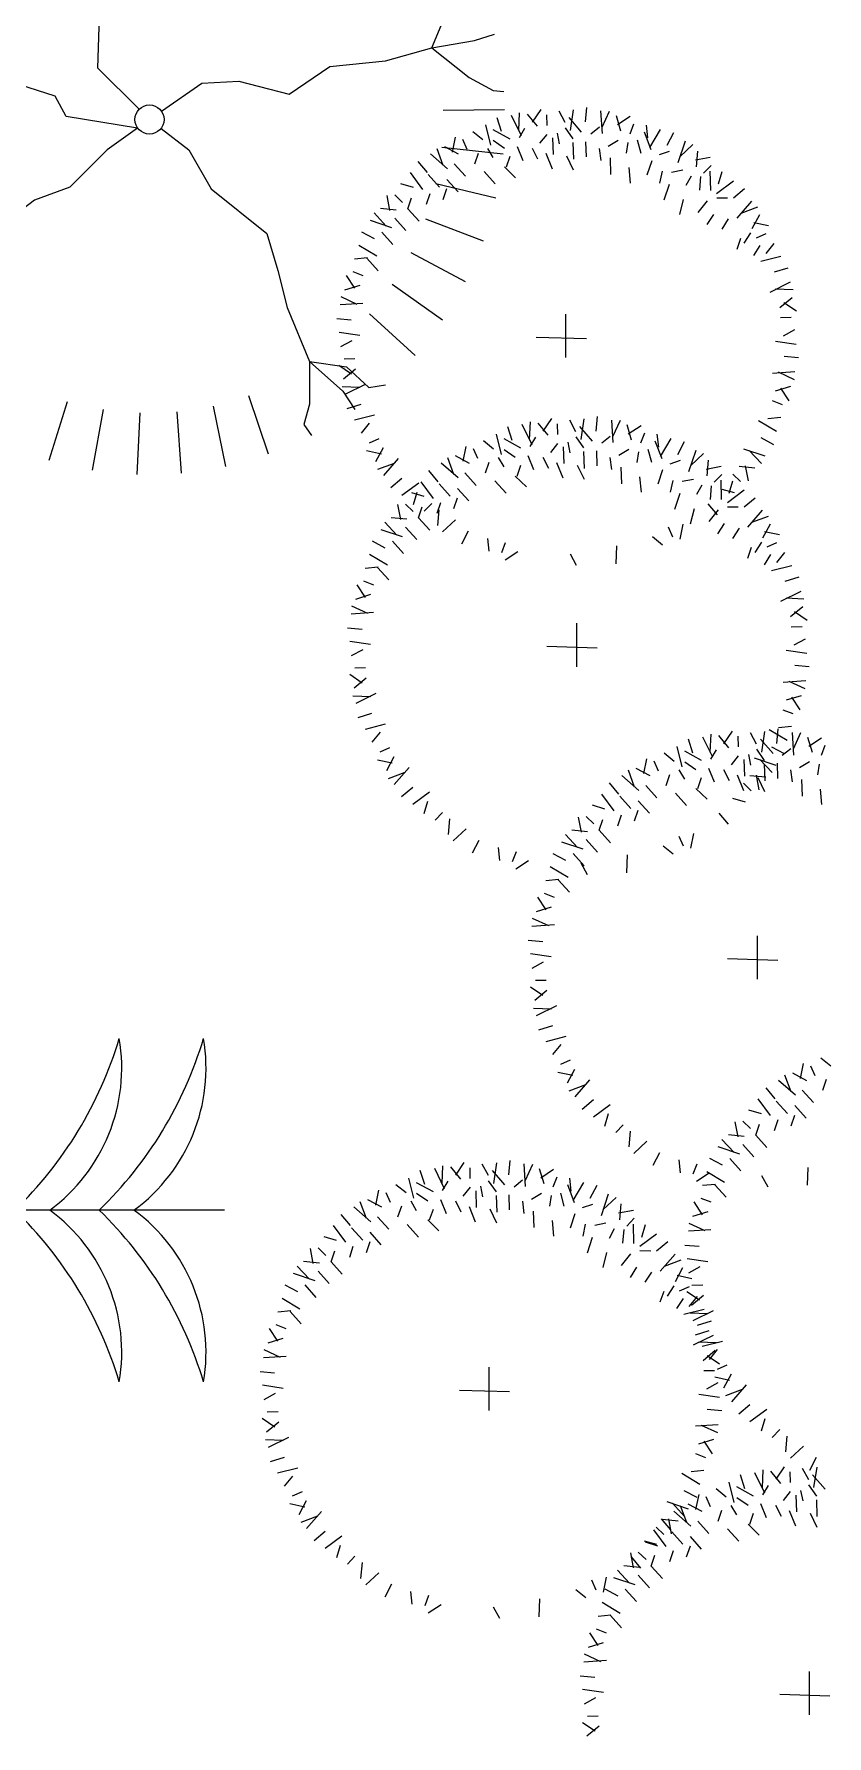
# Model space of a CAD drawing. Header units: millimetres. Extents: x 216896 to 446004, y 63591 to 243769.
# Drawn here: x 396462 to 397136, y 88051 to 89499 of the extents above; entities that cross this region are included whole.
import ezdxf

# ---------------------------------------------------------------- set-up
doc = ezdxf.new("R2010")
doc.units = ezdxf.units.MM
doc.layers.add('green', color=7, linetype='Continuous', true_color=0x45e718)
doc.layers.add('trees', color=7, linetype='Continuous', true_color=0x547000)

msp = doc.modelspace()

# ---------------------------------------------------------------- linework, layer by layer
at = {"layer": 'green'}
for p, q in [((396876.2, 89412.7), (396867.7, 89429.9)), ((396874.4, 89432.3), (396873.8, 89417.1)), ((396881.1, 89431.2), (396889.6, 89420.8)), ((396892.6, 89435), (396885.3, 89424.3)), ((396898, 89421.5), (396897.8, 89430.6)), ((396913.4, 89423.9), (396908.2, 89433.6)), ((396917.9, 89417.2), (396920.5, 89434.7)), ((396930.8, 89424.5), (396931.9, 89436.8)), ((396945.1, 89414.6), (396943.8, 89433.8)), ((396950.9, 89433.4), (396944.6, 89419.6)), ((396956.7, 89429.9), (396960.6, 89417)), ((396843.4, 89409.1), (396834.8, 89416.1)), ((396850.1, 89404.7), (396845.8, 89421.9)), ((396866.6, 89409.9), (396852.3, 89417.8)), ((396859.2, 89416.3), (396855.5, 89428.1)), ((396874.5, 89411.2), (396879.2, 89419.1)), ((396920.3, 89410.1), (396913.6, 89419.5)), ((396927.4, 89415.9), (396916.8, 89428.2)), ((396935.3, 89414.4), (396942.5, 89420.2)), ((396968.8, 89429), (396958, 89421.9)), ((396968.6, 89414.4), (396971.9, 89422.9)), ((396986.7, 89400.7), (396980.9, 89415.9)), ((396983.8, 89410.8), (396982.7, 89421.7)), ((396985.4, 89402.8), (396994.5, 89418)), ((397000.1, 89404.6), (397005.8, 89415.6)), ((396804.1, 89401.9), (396809.3, 89387.7)), ((396810.7, 89403.5), (396822.5, 89397.2)), ((396819.9, 89411.4), (396817.3, 89398.8)), ((396830, 89401), (396826.3, 89409.4)), ((396852.3, 89394.1), (396847.6, 89402)), ((396861.8, 89402), (396852.3, 89408.6)), ((396877.7, 89391.4), (396872.9, 89403.3)), ((396890.3, 89392.7), (396885.6, 89402)), ((396892, 89406.4), (396898.1, 89413.9)), ((396903.4, 89396.7), (396902.9, 89410.9)), ((396908.7, 89405.9), (396906.9, 89415)), ((396920.8, 89392.8), (396920.3, 89406.9)), ((396931.5, 89394.8), (396931.1, 89407.5)), ((396943.9, 89391.7), (396942.6, 89402)), ((396950.1, 89403.9), (396958.5, 89408.9)), ((396965.6, 89397.8), (396967.1, 89406.9)), ((396978, 89397.7), (396974.9, 89408.9)), ((397009.6, 89390), (397015.7, 89408.3)), ((397022.1, 89405.2), (397011, 89394.9)), ((396796.2, 89381.3), (396788.3, 89390.8)), ((396813.3, 89384.5), (396798.8, 89397.2)), ((396828.6, 89378.2), (396819.1, 89388.8)), ((396836.5, 89388.8), (396839.7, 89398)), ((396863.4, 89386.2), (396866.6, 89395.4)), ((396902.5, 89384.3), (396897.2, 89397.5)), ((396920.6, 89383.3), (396914.9, 89395.2)), ((396952.4, 89379.6), (396951.9, 89393.8)), ((396983.3, 89379.5), (396987.3, 89391.6)), ((396993.6, 89396.7), (397002.3, 89399.7)), ((397036.9, 89394.2), (397024.2, 89391.8)), ((397026.1, 89399.7), (397024.8, 89386.3)), ((397031.2, 89380.9), (397037.5, 89387.5)), ((396784.3, 89368.7), (396773.7, 89371.9)), ((396792.2, 89367.1), (396781.7, 89381.3)), ((396806.5, 89369), (396797, 89379.6)), ((396822.3, 89365.1), (396812.8, 89375.6)), ((396853.9, 89371.7), (396844.4, 89382.2)), ((396871.3, 89376.9), (396861.8, 89386.2)), ((396969.1, 89372.4), (396967.8, 89385.6)), ((396993.9, 89372.3), (396996.1, 89382.5)), ((397003.9, 89381.7), (397013.4, 89383.6)), ((397016.3, 89370.6), (397020.8, 89378.7)), ((397027.9, 89366.4), (397028.9, 89377.9)), ((397037.2, 89366.2), (397036.9, 89382.5)), ((397042.2, 89363.7), (397056.5, 89374.3)), ((397043.8, 89371.7), (397047, 89382.2)), ((396761.7, 89361.8), (396764.1, 89349.1)), ((396775.1, 89356), (396768.5, 89362.4)), ((396779.6, 89350.6), (396782.7, 89359.8)), ((396795.4, 89354.5), (396798.5, 89363.7)), ((396809.6, 89358.5), (396812.8, 89367.7)), ((396997.7, 89358.1), (397002.1, 89371.6)), ((397011, 89345.6), (397014.2, 89358.5)), ((397026.7, 89347.4), (397034.6, 89357.4)), ((397042.3, 89360), (397051.5, 89359.9)), ((397056.5, 89359.8), (397066, 89367.7)), ((396750.8, 89347), (396761.1, 89335.8)), ((396756.2, 89351), (396769.6, 89349.6)), ((396789.1, 89340), (396779.6, 89350.6)), ((397034.2, 89337.1), (397039.8, 89345.8)), ((397059.6, 89342.6), (397072.3, 89357.1)), ((397077.1, 89351.9), (397062.8, 89346.6)), ((397078.6, 89345.3), (397072.3, 89333.4)), ((396751.3, 89324.9), (396740.4, 89330.7)), ((396765.9, 89334.4), (396747.7, 89340.6)), ((396766.9, 89320.2), (396757.4, 89330.8)), ((396778, 89332.1), (396768.5, 89342.6)), ((397046.9, 89333.1), (397052.5, 89341.9)), ((397065.8, 89321.3), (397071.5, 89330)), ((397086.5, 89336), (397073.9, 89338.7)), ((397076.1, 89325.9), (397084.5, 89329.6)), ((396753.1, 89310.3), (396737.9, 89319.4)), ((397059.6, 89316.3), (397062.8, 89325.5)), ((397073.8, 89310.7), (397079.4, 89319.4)), ((397084.3, 89312.6), (397091.2, 89321.1)), ((396745.2, 89308.7), (396734.2, 89307.6)), ((396754.2, 89297.8), (396744.7, 89308.4)), ((397079.8, 89305.9), (397097, 89310.2)), ((397091.4, 89296.8), (397103.2, 89300.4)), ((396726.1, 89281.6), (396738.9, 89285.5)), ((396727, 89293.7), (396734.1, 89282.9)), ((396741.5, 89293.5), (396733, 89296.8)), ((397087.8, 89279.7), (397105, 89288.3)), ((396722.5, 89275.8), (396736.3, 89269.5)), ((397107.4, 89281.6), (397092.2, 89282.2)), ((397106.4, 89274.9), (397096, 89266.3)), ((397110.1, 89263.3), (397099.4, 89270.6)), ((396731.5, 89255.7), (396719.2, 89256.8)), ((396741.4, 89270), (396722.1, 89268.7)), ((396914.1, 89224), (396914.1, 89260.9)), ((397096.6, 89258), (397105.8, 89258.2)), ((396738.7, 89242.8), (396721.2, 89245.4)), ((397099.1, 89242.5), (397108.8, 89247.7)), ((396732, 89238.3), (396722.3, 89233.1)), ((396931.5, 89239.8), (396888.7, 89241.1)), ((397092.3, 89238), (397109.9, 89235.4)), ((396720.9, 89217.5), (396731.6, 89210.2)), ((396724.7, 89205.9), (396735.1, 89214.5)), ((396734.5, 89222.8), (396725.3, 89222.6)), ((397099.6, 89225.2), (397111.9, 89224)), ((396723.7, 89199.2), (396738.8, 89198.7)), ((396743.3, 89201.1), (396726, 89192.5)), ((397089.7, 89210.8), (397108.9, 89212.1)), ((397105, 89199.2), (397092.2, 89195.3)), ((397108.6, 89205), (397094.8, 89211.4)), ((397104.1, 89187.1), (397097, 89197.9)), ((396739.6, 89184), (396727.8, 89180.4)), ((397089.6, 89187.3), (397098.1, 89184)), ((396751.3, 89174.9), (396734.1, 89170.6)), ((396883.5, 89169.2), (396882.9, 89154.1)), ((396901.7, 89172), (396894.5, 89161.3)), ((396922.6, 89160.9), (396917.3, 89170.6)), ((396927, 89154.2), (396929.7, 89171.7)), ((396939.9, 89161.4), (396941, 89173.8)), ((396954.3, 89151.6), (396953, 89170.8)), ((396960.1, 89170.4), (396953.7, 89156.6)), ((397078, 89170.5), (397093.2, 89161.4)), ((397085.9, 89172.1), (397096.8, 89173.2)), ((396746.8, 89168.2), (396739.8, 89159.7)), ((396755, 89154.9), (396746.6, 89151.2)), ((396859.2, 89141.6), (396854.9, 89158.8)), ((396875.7, 89146.9), (396861.5, 89154.8)), ((396868.3, 89153.3), (396864.6, 89165.1)), ((396885.4, 89149.6), (396876.8, 89166.9)), ((396883.6, 89148.2), (396888.4, 89156.1)), ((396890.2, 89168.2), (396898.7, 89157.8)), ((396907.1, 89158.5), (396906.9, 89167.6)), ((396929.4, 89147.1), (396922.7, 89156.5)), ((396936.6, 89152.9), (396925.9, 89165.2)), ((396944.5, 89151.4), (396951.6, 89157.2)), ((396965.8, 89166.9), (396969.7, 89154)), ((396978, 89165.9), (396967.1, 89158.8)), ((396977.7, 89151.4), (396981.1, 89159.9)), ((396993, 89147.7), (396991.8, 89158.7)), ((396994.5, 89139.8), (397003.6, 89155)), ((397079.8, 89155.9), (397090.7, 89150.1)), ((396744.5, 89144.8), (396757.2, 89142.1)), ((396752.4, 89135.5), (396758.8, 89147.4)), ((396819.8, 89140.5), (396831.7, 89134.1)), ((396829, 89148.4), (396826.4, 89135.7)), ((396839.1, 89138), (396835.5, 89146.3)), ((396852.5, 89146.1), (396844, 89153.1)), ((396871, 89138.9), (396861.5, 89145.5)), ((396886.8, 89128.4), (396882, 89140.3)), ((396901.1, 89143.3), (396907.2, 89150.9)), ((396912.5, 89133.7), (396912, 89147.9)), ((396917.8, 89142.9), (396916, 89151.9)), ((396929.9, 89129.7), (396929.4, 89143.9)), ((396940.7, 89131.7), (396940.3, 89144.5)), ((396959.2, 89140.9), (396967.6, 89145.9)), ((396974.7, 89134.7), (396976.2, 89143.8)), ((396987.1, 89134.7), (396984.1, 89145.8)), ((396995.8, 89137.7), (396990, 89152.9)), ((397009.2, 89141.6), (397014.9, 89152.5)), ((397018.7, 89127), (397024.8, 89145.2)), ((397031.2, 89142.2), (397020.1, 89131.8)), ((397065.1, 89146.4), (397083.4, 89140.2)), ((397080.3, 89133.8), (397070, 89145)), ((396754, 89128.9), (396768.3, 89134.2)), ((396771.4, 89138.2), (396758.8, 89123.7)), ((396805.3, 89118.3), (396797.4, 89127.8)), ((396822.4, 89121.5), (396807.9, 89134.1)), ((396813.2, 89138.9), (396818.5, 89124.6)), ((396837.7, 89115.2), (396828.2, 89125.8)), ((396845.6, 89125.8), (396848.8, 89135)), ((396861.5, 89131), (396856.7, 89138.9)), ((396872.5, 89123.1), (396875.7, 89132.4)), ((396899.5, 89129.7), (396894.7, 89138.9)), ((396911.6, 89121.3), (396906.3, 89134.4)), ((396929.8, 89120.3), (396924, 89132.2)), ((396953, 89128.6), (396951.7, 89138.9)), ((396961.5, 89116.5), (396961, 89130.7)), ((396992.4, 89116.4), (396996.4, 89128.6)), ((397002.7, 89133.6), (397011.4, 89136.6)), ((397046.1, 89131.2), (397033.3, 89128.8)), ((397035.2, 89136.7), (397033.9, 89123.3)), ((397074.8, 89129.9), (397061.5, 89131.2)), ((397069.3, 89119), (397066.9, 89131.7)), ((396774.6, 89121), (396765.1, 89113.1)), ((396788.8, 89117.1), (396774.6, 89106.5)), ((396801.3, 89104.1), (396790.8, 89118.3)), ((396815.6, 89106), (396806.1, 89116.5)), ((396831.4, 89102), (396821.9, 89112.6)), ((396863.1, 89108.6), (396853.6, 89119.2)), ((396880.5, 89113.9), (396871, 89123.1)), ((396978.3, 89109.4), (396976.9, 89122.6)), ((397003, 89109.3), (397005.3, 89119.4)), ((397013, 89118.7), (397022.6, 89120.6)), ((397025.5, 89107.6), (397029.9, 89115.7)), ((397037.1, 89103.3), (397038, 89114.9)), ((397040.3, 89117.8), (397046.6, 89124.4)), ((397046.3, 89103.2), (397046, 89119.5)), ((397046.8, 89112.1), (397057.3, 89109)), ((397051.4, 89100.7), (397065.6, 89111.3)), ((397052.9, 89108.6), (397056.1, 89119.2)), ((397056, 89124.8), (397062.6, 89118.5)), ((396770.9, 89098.8), (396773.3, 89086.1)), ((396784.2, 89093), (396777.6, 89099.3)), ((396793.4, 89105.7), (396782.9, 89108.8)), ((396787.3, 89109.2), (396784.1, 89098.6)), ((396788.7, 89087.5), (396791.8, 89096.8)), ((396799.9, 89099.9), (396793.6, 89093.3)), ((396804.5, 89091.5), (396807.7, 89100.7)), ((396818.7, 89095.4), (396821.9, 89104.7)), ((397006.8, 89095), (397011.2, 89108.5)), ((397034.9, 89099.5), (397042.8, 89090)), ((397051.4, 89097), (397060.6, 89096.8)), ((397065.6, 89096.8), (397075.1, 89104.7)), ((396759.9, 89083.9), (396770.2, 89072.8)), ((396765.4, 89087.9), (396778.7, 89086.6)), ((396798.2, 89077), (396788.7, 89087.5)), ((396805, 89081.1), (396806.3, 89094.5)), ((396809, 89075.6), (396820.1, 89085.9)), ((397011.2, 89069.4), (397013.8, 89082.1)), ((397020.1, 89082.6), (397023.4, 89095.4)), ((397035.8, 89084.4), (397043.8, 89094.4)), ((397043.3, 89074.1), (397048.9, 89082.8)), ((397068.8, 89079.6), (397081.4, 89094.1)), ((397086.2, 89088.8), (397071.9, 89083.6)), ((397087.8, 89082.2), (397081.4, 89070.4)), ((396760.4, 89061.9), (396749.5, 89067.6)), ((396775.1, 89071.4), (396756.8, 89077.5)), ((396776, 89057.2), (396766.5, 89067.7)), ((396787.1, 89069.1), (396777.6, 89079.6)), ((396831, 89076.2), (396825.3, 89065.2)), ((396847.3, 89070.1), (396848.4, 89059.1)), ((396987.7, 89071.7), (396996.2, 89064.7)), ((397001.1, 89079.8), (397004.7, 89071.5)), ((397056, 89070.1), (397061.6, 89078.8)), ((397095.7, 89073), (397083, 89075.7)), ((396762.2, 89047.2), (396747, 89056.4)), ((396862.5, 89066.4), (396859.2, 89057.9)), ((396862.3, 89051.9), (396873.1, 89058.9)), ((396917.6, 89056.9), (396922.9, 89047.2)), ((396956.7, 89048.5), (396957.3, 89063.7)), ((397068.8, 89053.2), (397071.9, 89062.5)), ((397075, 89058.2), (397080.6, 89067)), ((397082.9, 89047.7), (397088.5, 89056.4)), ((397085.2, 89062.9), (397093.6, 89066.6)), ((397093.4, 89049.5), (397100.4, 89058.1)), ((396754.3, 89045.7), (396743.4, 89044.6)), ((396763.4, 89034.8), (396753.9, 89045.3)), ((397088.9, 89042.8), (397106.1, 89047.1)), ((396736.1, 89030.7), (396743.2, 89019.8)), ((396750.6, 89030.4), (396742.1, 89033.8)), ((397096.9, 89016.7), (397114.2, 89025.2)), ((397100.6, 89033.7), (397112.4, 89037.4)), ((396731.6, 89012.8), (396745.4, 89006.4)), ((396735.2, 89018.5), (396748, 89022.5)), ((397116.5, 89018.5), (397101.4, 89019.1)), ((397115.5, 89011.9), (397105.1, 89003.3)), ((396750.5, 89007), (396731.3, 89005.7)), ((396923.2, 88960.9), (396923.2, 88997.9)), ((397119.3, 89000.3), (397108.6, 89007.6)), ((396740.6, 88992.6), (396728.3, 88993.7)), ((396747.9, 88979.8), (396730.3, 88982.4)), ((397105.8, 88994.9), (397114.9, 88995.1)), ((397108.2, 88979.5), (397117.9, 88984.7)), ((396741.2, 88975.3), (396731.5, 88970.1)), ((396940.6, 88976.8), (396897.9, 88978.1)), ((397101.5, 88975), (397119, 88972.4)), ((396730.1, 88954.5), (396740.8, 88947.2)), ((396743.6, 88959.8), (396734.4, 88959.6)), ((397108.7, 88962.1), (397121, 88961)), ((396733.9, 88942.9), (396744.2, 88951.4)), ((396752.4, 88938.1), (396735.2, 88929.5)), ((397098.9, 88947.8), (397118.1, 88949.1)), ((397117.7, 88942), (397103.9, 88948.3)), ((396732.8, 88936.2), (396748, 88935.6)), ((397098.7, 88924.3), (397107.2, 88921)), ((397114.1, 88936.2), (397101.3, 88932.3)), ((397113.2, 88924.1), (397106.1, 88934.9)), ((396748.8, 88921), (396737, 88917.3)), ((396760.4, 88911.9), (396743.2, 88907.6)), ((397095, 88909.1), (397106, 88910.2)), ((396755.9, 88905.2), (396749, 88896.7)), ((397022, 88887.4), (397018.3, 88899.2)), ((397039, 88883.8), (397030.5, 88901)), ((397037.2, 88903.4), (397036.6, 88888.2)), ((397043.9, 88902.3), (397052.4, 88892)), ((397055.4, 88906.1), (397048.1, 88895.4)), ((397060.8, 88892.6), (397060.6, 88901.8)), ((397076.3, 88895), (397071, 88904.7)), ((397090.3, 88887), (397079.6, 88899.3)), ((397080.7, 88888.3), (397083.3, 88905.9)), ((397087.1, 88907.5), (397102.3, 88898.4)), ((397093.6, 88895.6), (397094.7, 88907.9)), ((397108, 88885.7), (397106.7, 88904.9)), ((397113.7, 88904.6), (397107.4, 88890.8)), ((397119.5, 88901), (397123.4, 88888.1)), ((397131.6, 88900.1), (397120.8, 88893)), ((397131.4, 88885.6), (397134.7, 88894.1)), ((396753.7, 88881.7), (396766.3, 88879.1)), ((396764.1, 88891.8), (396755.7, 88888.2)), ((396761.6, 88872.5), (396767.9, 88884.4)), ((396982.7, 88882.5), (396980.1, 88869.9)), ((396992.8, 88872.1), (396989.1, 88880.5)), ((397006.2, 88880.3), (396997.7, 88887.2)), ((397012.9, 88875.8), (397008.6, 88893)), ((397029.4, 88881), (397015.2, 88888.9)), ((397024.7, 88873.1), (397015.2, 88879.7)), ((397037.3, 88882.3), (397042.1, 88890.2)), ((397054.8, 88877.5), (397060.9, 88885.1)), ((397066.2, 88867.8), (397065.7, 88882)), ((397071.5, 88877), (397069.7, 88886.1)), ((397074.3, 88883.4), (397092.5, 88877.2)), ((397083.1, 88881.2), (397076.4, 88890.7)), ((397089.5, 88870.8), (397079.1, 88882)), ((397088.9, 88892.8), (397099.8, 88887.1)), ((397098.1, 88885.6), (397105.3, 88891.4)), ((397112.9, 88875), (397121.3, 88880.1)), ((396763.2, 88865.9), (396777.4, 88871.2)), ((396780.6, 88875.1), (396767.9, 88860.6)), ((396976.1, 88855.6), (396961.6, 88868.3)), ((396966.9, 88873), (396972.2, 88858.8)), ((396973.5, 88874.6), (396985.3, 88868.3)), ((396999.3, 88859.9), (397002.5, 88869.1)), ((397015.2, 88865.2), (397010.4, 88873.1)), ((397026.2, 88857.3), (397029.4, 88866.5)), ((397040.5, 88862.6), (397035.7, 88874.4)), ((397053.1, 88863.9), (397048.4, 88873.1)), ((397065.3, 88855.4), (397060, 88868.6)), ((397084, 88866.8), (397070.6, 88868.1)), ((397078.5, 88856), (397076.1, 88868.7)), ((397083.4, 88854.4), (397077.7, 88866.3)), ((397083.6, 88863.9), (397083.1, 88878.1)), ((397094.4, 88865.9), (397094, 88878.7)), ((397106.7, 88862.8), (397105.4, 88873.1)), ((397115.2, 88850.7), (397114.7, 88864.9)), ((397128.4, 88868.9), (397129.9, 88878)), ((396783.7, 88858), (396774.2, 88850.1)), ((396798, 88854), (396783.7, 88843.5)), ((396955, 88838.2), (396944.5, 88852.5)), ((396959, 88852.5), (396951.1, 88862)), ((396969.3, 88840.1), (396959.8, 88850.7)), ((396991.4, 88849.4), (396981.9, 88859.9)), ((397016.7, 88842.8), (397007.2, 88853.3)), ((397034.1, 88848.1), (397024.7, 88857.3)), ((397065.1, 88861.8), (397071.7, 88855.4)), ((397131.9, 88843.6), (397130.6, 88856.7)), ((396796.4, 88846.1), (396793.2, 88835.6)), ((396809, 88836.9), (396802.7, 88830.3)), ((396947.1, 88839.8), (396936.6, 88843)), ((396972.4, 88829.6), (396975.6, 88838.8)), ((396985.1, 88836.2), (396975.6, 88846.7)), ((397044, 88836.4), (397052, 88826.9)), ((397055.9, 88849.1), (397066.5, 88845.9)), ((396814.1, 88818.1), (396815.4, 88831.5)), ((396818.1, 88812.6), (396829.2, 88822.9)), ((396919, 88822.1), (396932.4, 88820.8)), ((396924.5, 88832.9), (396927, 88820.2)), ((396937.9, 88827.2), (396931.3, 88833.5)), ((396942.4, 88821.7), (396945.5, 88830.9)), ((396951.9, 88811.1), (396942.4, 88821.7)), ((396958.2, 88825.6), (396961.4, 88834.9)), ((396840.1, 88813.1), (396834.4, 88802.2)), ((396856.4, 88807), (396857.5, 88796.1)), ((396928.8, 88805.5), (396910.5, 88811.7)), ((396913.6, 88818.1), (396923.9, 88807)), ((396940.8, 88803.2), (396931.3, 88813.8)), ((396996.8, 88808.6), (397005.4, 88801.7)), ((397010.2, 88816.8), (397013.9, 88808.4)), ((397020.3, 88806.4), (397022.9, 88819)), ((396871.6, 88803.3), (396868.3, 88794.8)), ((396871.4, 88788.8), (396882.2, 88795.9)), ((396914.1, 88796.1), (396903.2, 88801.8)), ((396929.7, 88791.4), (396920.2, 88801.9)), ((396926.8, 88793.9), (396932, 88784.2)), ((396965.8, 88785.5), (396966.4, 88800.7)), ((396908, 88779.8), (396897, 88778.7)), ((396915.9, 88781.4), (396900.7, 88790.5)), ((396917, 88768.9), (396907.6, 88779.5)), ((396889.8, 88764.8), (396896.9, 88754)), ((396904.3, 88764.6), (396895.8, 88767.9)), ((396888.9, 88752.7), (396901.7, 88756.6)), ((396904.2, 88741.1), (396885, 88739.8)), ((396885.3, 88746.9), (396899.1, 88740.6)), ((396894.3, 88726.8), (396882, 88727.9)), ((397076.9, 88695.1), (397076.9, 88732)), ((396901.6, 88713.9), (396884, 88716.5)), ((396894.8, 88709.4), (396885.1, 88704.2)), ((397094.3, 88710.9), (397051.6, 88712.2)), ((396897.3, 88694), (396888.1, 88693.8)), ((396883.8, 88688.6), (396894.4, 88681.3)), ((396887.5, 88677.1), (396897.9, 88685.6)), ((396886.5, 88670.4), (396901.7, 88669.8)), ((396906.1, 88672.2), (396888.8, 88663.7)), ((396902.5, 88655.2), (396890.7, 88651.5)), ((396914.1, 88646.1), (396896.9, 88641.8)), ((396909.6, 88639.4), (396902.6, 88630.8)), ((396917.8, 88626), (396909.4, 88622.3)), ((397115.9, 88623.2), (397113.3, 88610.5)), ((397126, 88612.7), (397122.4, 88621.1)), ((397139.4, 88620.9), (397130.9, 88627.9)), ((396907.3, 88615.9), (396920, 88613.2)), ((396915.3, 88606.7), (396921.6, 88618.5)), ((396916.8, 88600.1), (396931.1, 88605.3)), ((396934.2, 88609.3), (396921.6, 88594.8)), ((397109.3, 88596.3), (397094.8, 88608.9)), ((397100.1, 88613.7), (397105.4, 88599.4)), ((397106.7, 88615.2), (397118.6, 88608.9)), ((397132.6, 88600.5), (397135.7, 88609.8)), ((396937.4, 88592.2), (396927.9, 88584.2)), ((397088.2, 88578.9), (397077.7, 88593.1)), ((397092.2, 88593.1), (397084.3, 88602.6)), ((397102.5, 88580.8), (397093, 88591.3)), ((397124.6, 88590), (397115.1, 88600.5)), ((396951.7, 88588.2), (396937.4, 88577.6)), ((396950.1, 88580.3), (396946.9, 88569.7)), ((397080.3, 88580.4), (397069.8, 88583.6)), ((397091.4, 88566.3), (397094.6, 88575.5)), ((397105.7, 88570.2), (397108.8, 88579.4)), ((397118.3, 88576.8), (397108.8, 88587.4)), ((396962.7, 88571.1), (396956.4, 88564.5)), ((396967.8, 88552.2), (396969.1, 88565.6)), ((397052.3, 88562.7), (397065.7, 88561.4)), ((397057.8, 88573.5), (397060.2, 88560.8)), ((397071.1, 88567.8), (397064.5, 88574.1)), ((397075.6, 88562.3), (397078.7, 88571.5)), ((397085.1, 88551.8), (397075.6, 88562.3)), ((396971.8, 88546.7), (396982.9, 88557.1)), ((396993.8, 88547.3), (396988.1, 88536.4)), ((397062, 88546.2), (397043.7, 88552.3)), ((397046.8, 88558.7), (397057.1, 88547.6)), ((397074, 88543.8), (397064.5, 88554.4)), ((396793.9, 88520.3), (396790.2, 88532.1)), ((396810.9, 88516.6), (396802.4, 88533.9)), ((396809.1, 88536.3), (396808.5, 88521.1)), ((396815.8, 88535.2), (396824.3, 88524.8)), ((396827.3, 88539), (396820, 88528.3)), ((396832.7, 88525.5), (396832.5, 88534.6)), ((396848.1, 88527.9), (396842.9, 88537.6)), ((396862.1, 88519.9), (396851.5, 88532.2)), ((396852.6, 88521.2), (396855.2, 88538.7)), ((396865.5, 88528.5), (396866.6, 88540.8)), ((396879.8, 88518.6), (396878.5, 88537.8)), ((396885.6, 88537.4), (396879.3, 88523.6)), ((396891.4, 88533.9), (396895.3, 88521)), ((396903.5, 88532.9), (396892.7, 88525.8)), ((397010.1, 88541.2), (397011.2, 88530.2)), ((397025.3, 88537.5), (397022, 88529)), ((397047.3, 88536.7), (397036.4, 88542.4)), ((397062.9, 88532), (397053.4, 88542.5)), ((397119.5, 88519.7), (397120.1, 88534.8)), ((396778.1, 88513.1), (396769.5, 88520.1)), ((396784.8, 88508.6), (396780.5, 88525.8)), ((396801.3, 88513.9), (396787, 88521.8)), ((396809.2, 88515.2), (396813.9, 88523.1)), ((396826.7, 88510.3), (396832.8, 88517.9)), ((396843.4, 88509.9), (396841.6, 88518.9)), ((396855, 88514.1), (396848.3, 88523.5)), ((396870, 88518.4), (396877.2, 88524.2)), ((396903.3, 88518.4), (396906.6, 88526.9)), ((396921.4, 88504.7), (396915.6, 88519.9)), ((396918.5, 88514.7), (396917.4, 88525.7)), ((396920.1, 88506.8), (396929.2, 88522)), ((396934.8, 88508.6), (396940.5, 88519.6)), ((397025.1, 88523), (397035.9, 88530.1)), ((397041.2, 88520.4), (397030.3, 88519.3)), ((397049.1, 88522), (397033.9, 88531.1)), ((397050.3, 88509.6), (397040.8, 88520.1)), ((397080.4, 88528), (397085.7, 88518.3)), ((396738.8, 88505.9), (396744, 88491.7)), ((396745.4, 88507.5), (396757.2, 88501.2)), ((396754.6, 88515.4), (396752, 88502.7)), ((396764.7, 88505), (396761, 88513.3)), ((396787, 88498), (396782.3, 88506)), ((396796.5, 88506), (396787, 88512.6)), ((396812.4, 88495.4), (396807.6, 88507.3)), ((396825, 88496.7), (396820.3, 88506)), ((396838.1, 88500.7), (396837.6, 88514.9)), ((396855.5, 88496.7), (396855, 88510.9)), ((396866.2, 88498.7), (396865.8, 88511.5)), ((396878.6, 88495.7), (396877.3, 88506)), ((396884.8, 88507.9), (396893.2, 88512.9)), ((396900.3, 88501.7), (396901.8, 88510.9)), ((396912.7, 88501.7), (396909.6, 88512.9)), ((396928.3, 88500.6), (396937, 88503.6)), ((396944.3, 88494), (396950.4, 88512.2)), ((396956.8, 88509.2), (396945.7, 88498.9)), ((396960.8, 88503.7), (396959.5, 88490.3)), ((397023, 88505.4), (397030.1, 88494.6)), ((397037.5, 88505.2), (397029, 88508.5)), ((396623.6, 88498.4), (395972.9, 88498.4)), ((396730.9, 88485.3), (396722.9, 88494.8)), ((396748, 88488.5), (396733.5, 88501.2)), ((396763.3, 88482.2), (396753.8, 88492.8)), ((396771.2, 88492.8), (396774.4, 88502)), ((396806, 88480.9), (396796.5, 88490.1)), ((396798.1, 88490.1), (396801.3, 88499.4)), ((396837.2, 88488.3), (396831.9, 88501.4)), ((396855.3, 88487.3), (396849.6, 88499.2)), ((396887.1, 88483.6), (396886.6, 88497.7)), ((396903.8, 88476.4), (396902.5, 88489.6)), ((396918, 88483.5), (396922, 88495.6)), ((396971.6, 88498.2), (396958.9, 88495.8)), ((396965.9, 88484.9), (396972.2, 88491.5)), ((397022.1, 88493.3), (397035, 88497.2)), ((396719, 88472.7), (396708.4, 88475.8)), ((396726.9, 88471.1), (396716.4, 88485.3)), ((396741.2, 88473), (396731.7, 88483.5)), ((396757, 88469), (396747.5, 88479.6)), ((396788.6, 88475.6), (396779.1, 88486.2)), ((396928.6, 88476.3), (396930.8, 88486.4)), ((396932.4, 88462), (396936.8, 88475.5)), ((396938.6, 88485.7), (396948.1, 88487.6)), ((396951, 88474.6), (396955.5, 88482.7)), ((396962.6, 88470.4), (396963.6, 88481.9)), ((396971.9, 88470.2), (396971.6, 88486.5)), ((396976.9, 88467.7), (396991.2, 88478.3)), ((396978.5, 88475.6), (396981.7, 88486.2)), ((397037.4, 88481.8), (397018.2, 88480.5)), ((397018.5, 88487.5), (397032.3, 88481.2)), ((396696.4, 88465.8), (396698.8, 88453.1)), ((396709.8, 88460), (396703.2, 88466.3)), ((396714.3, 88454.5), (396717.4, 88463.8)), ((396730.1, 88458.5), (396733.2, 88467.7)), ((396744.3, 88462.4), (396747.5, 88471.7)), ((396945.7, 88449.6), (396948.9, 88462.4)), ((396961.4, 88451.4), (396969.3, 88461.4)), ((396977, 88464), (396986.2, 88463.9)), ((396991.2, 88463.8), (397000.7, 88471.7)), ((396994.3, 88446.6), (397007, 88461.1)), ((397027.5, 88467.4), (397015.2, 88468.5)), ((396685.4, 88450.9), (396695.8, 88439.8)), ((396690.9, 88454.9), (396704.3, 88453.6)), ((396712.7, 88436.1), (396703.2, 88446.6)), ((396723.7, 88444), (396714.3, 88454.5)), ((396968.9, 88441.1), (396974.5, 88449.8)), ((396981.6, 88437.1), (396987.2, 88445.8)), ((397011.8, 88455.9), (396997.5, 88450.6)), ((397013.3, 88449.3), (397007, 88437.4)), ((397034.8, 88454.5), (397017.2, 88457.1)), ((397028.1, 88450.1), (397018.4, 88444.8)), ((396686, 88428.9), (396675.1, 88434.7)), ((396700.6, 88438.4), (396682.4, 88444.5)), ((396701.6, 88424.2), (396692.1, 88434.8)), ((397000.5, 88425.3), (397006.2, 88434)), ((397021.2, 88440), (397008.6, 88442.7)), ((397010.8, 88429.9), (397019.2, 88433.6)), ((397030.5, 88434.6), (397021.3, 88434.4)), ((396687.8, 88414.2), (396672.6, 88423.4)), ((396994.3, 88420.3), (396997.5, 88429.5)), ((397008.5, 88414.7), (397014.1, 88423.4)), ((397017, 88429.2), (397027.7, 88422)), ((397019, 88416.5), (397025.9, 88425.1)), ((397020.8, 88417.7), (397031.1, 88426.2)), ((396679.9, 88412.7), (396668.9, 88411.6)), ((396688.9, 88401.8), (396679.4, 88412.3)), ((397014.5, 88409.8), (397031.7, 88414.1)), ((397019.7, 88411), (397034.9, 88410.4)), ((397039.3, 88412.8), (397022.1, 88404.3)), ((397026.1, 88400.7), (397037.9, 88404.4)), ((396660.8, 88385.6), (396673.6, 88389.5)), ((396661.7, 88397.7), (396668.8, 88386.9)), ((396676.2, 88397.4), (396667.7, 88400.8)), ((397022.5, 88383.7), (397039.7, 88392.2)), ((397035.7, 88395.8), (397023.9, 88392.1)), ((396676, 88374), (396656.8, 88372.7)), ((396657.2, 88379.8), (396671, 88373.4)), ((397042.1, 88385.6), (397026.9, 88386.1)), ((397047.3, 88386.7), (397030.1, 88382.4)), ((397041.1, 88378.9), (397030.7, 88370.3)), ((397044.8, 88367.3), (397034.1, 88374.6)), ((397042.8, 88380), (397035.9, 88371.5)), ((396666.2, 88359.6), (396653.9, 88360.8)), ((396848.8, 88327.9), (396848.8, 88364.9)), ((397031.3, 88362), (397040.5, 88362.1)), ((397051, 88366.6), (397042.6, 88362.9)), ((397048.5, 88347.3), (397054.8, 88359.1)), ((396673.4, 88346.8), (396655.9, 88349.4)), ((396866.2, 88343.8), (396823.4, 88345.1)), ((397033.8, 88346.5), (397043.5, 88351.7)), ((397040.6, 88356.5), (397053.2, 88353.9)), ((397050.1, 88340.7), (397064.3, 88346)), ((397067.5, 88349.9), (397054.8, 88335.4)), ((396666.7, 88342.3), (396657, 88337.1)), ((397027, 88342), (397044.6, 88339.4)), ((397034.3, 88329.1), (397046.6, 88328)), ((397070.6, 88332.8), (397061.1, 88324.9)), ((396655.6, 88321.5), (396666.3, 88314.2)), ((396659.4, 88309.9), (396669.8, 88318.4)), ((396669.2, 88326.8), (396660, 88326.6)), ((397024.4, 88314.8), (397043.6, 88316.1)), ((397043.3, 88309), (397029.5, 88315.3)), ((397084.9, 88328.8), (397070.6, 88318.3)), ((397083.3, 88320.9), (397080.1, 88310.4)), ((396658.4, 88303.2), (396673.5, 88302.6)), ((396678, 88305.1), (396660.7, 88296.5)), ((397039.7, 88303.2), (397026.9, 88299.3)), ((397038.8, 88291.1), (397031.7, 88301.9)), ((397095.9, 88311.7), (397089.6, 88305.1)), ((397101, 88292.8), (397102.3, 88306.2)), ((396674.3, 88288), (396662.5, 88284.4)), ((397024.3, 88291.3), (397032.8, 88288)), ((397105, 88287.4), (397116.1, 88297.7)), ((397127, 88287.9), (397121.3, 88277)), ((396686, 88278.9), (396668.8, 88274.6)), ((396681.5, 88272.2), (396674.5, 88263.7)), ((397012.7, 88274.5), (397027.9, 88265.4)), ((397020.6, 88276.1), (397031.5, 88277.2)), ((397066.3, 88261.4), (397062.6, 88273.2)), ((397083.4, 88257.7), (397074.8, 88275)), ((397081.5, 88277.4), (397080.9, 88262.2)), ((397088.2, 88276.3), (397096.7, 88265.9)), ((397099.7, 88280.1), (397092.5, 88269.4)), ((397105.1, 88266.6), (397104.9, 88275.7)), ((397120.6, 88269), (397115.4, 88278.7)), ((397134.6, 88261), (397123.9, 88273.3)), ((397125, 88262.3), (397127.7, 88279.8)), ((396689.7, 88258.8), (396681.3, 88255.2)), ((397014.5, 88259.9), (397025.4, 88254.1)), ((397050.5, 88254.2), (397042, 88261.2)), ((397057.2, 88249.7), (397052.9, 88266.9)), ((397073.7, 88255), (397059.5, 88262.9)), ((397081.6, 88256.3), (397086.4, 88264.2)), ((397099.1, 88251.4), (397105.2, 88259)), ((397115.8, 88251), (397114, 88260)), ((397127.4, 88255.2), (397120.7, 88264.6)), ((396679.2, 88248.7), (396691.9, 88246.1)), ((396687.1, 88239.5), (396693.5, 88251.4)), ((396706.1, 88242.1), (396693.5, 88227.6)), ((396999.8, 88250.4), (397018.1, 88244.2)), ((397015, 88237.8), (397004.7, 88249)), ((397020.4, 88229.6), (397005.9, 88242.3)), ((397011.2, 88247), (397016.5, 88232.8)), ((397017.8, 88248.6), (397029.7, 88242.3)), ((397027, 88256.5), (397024.4, 88243.8)), ((397037.1, 88246.1), (397033.5, 88254.4)), ((397043.7, 88233.9), (397046.8, 88243.1)), ((397059.5, 88239.2), (397054.7, 88247.1)), ((397069, 88247.1), (397059.5, 88253.7)), ((397084.8, 88236.5), (397080, 88248.4)), ((397097.5, 88237.8), (397092.7, 88247.1)), ((397109.6, 88229.4), (397104.3, 88242.5)), ((397110.5, 88241.8), (397110, 88256)), ((397127.9, 88237.8), (397127.4, 88252)), ((396688.7, 88232.9), (396703, 88238.2)), ((396990.7, 88228.8), (396997.3, 88222.4)), ((397003.3, 88226.4), (396995.4, 88235.9)), ((397009.5, 88233.8), (396996.2, 88235.1)), ((397004, 88223), (397001.6, 88235.7)), ((397035.7, 88223.3), (397026.2, 88233.9)), ((397078.5, 88222), (397069, 88231.2)), ((397070.6, 88231.2), (397073.7, 88240.5)), ((397127.8, 88228.4), (397122, 88240.3)), ((396709.3, 88225), (396699.8, 88217.1)), ((396723.5, 88221), (396709.3, 88210.5)), ((396722, 88213.1), (396718.8, 88202.6)), ((396991.4, 88213.8), (396980.9, 88216.9)), ((396981.5, 88216.1), (396992, 88212.9)), ((396999.3, 88212.2), (396988.8, 88226.4)), ((397013.6, 88214.1), (397004.1, 88224.6)), ((397029.4, 88210.1), (397019.9, 88220.7)), ((397061.1, 88216.7), (397051.6, 88227.3)), ((396734.6, 88203.9), (396728.3, 88197.3)), ((396968.9, 88206.9), (396971.3, 88194.2)), ((396969.6, 88203.4), (396977.5, 88193.9)), ((396982.2, 88201.1), (396975.6, 88207.4)), ((396986.7, 88195.6), (396989.8, 88204.9)), ((397002.5, 88199.6), (397005.7, 88208.8)), ((397016.7, 88203.5), (397019.9, 88212.8)), ((396739.7, 88185.1), (396741, 88198.5)), ((396743.7, 88179.6), (396754.8, 88189.9)), ((396945.9, 88173.4), (396948.5, 88186)), ((396973.1, 88179.5), (396954.8, 88185.6)), ((396957.9, 88192.1), (396968.2, 88180.9)), ((396963.4, 88196), (396976.8, 88194.7)), ((396985.1, 88177.2), (396975.6, 88187.7)), ((396996.2, 88185.1), (396986.7, 88195.6)), ((396765.7, 88180.2), (396760, 88169.2)), ((396781.9, 88174), (396783.1, 88163.1)), ((396797.2, 88170.4), (396793.9, 88161.8)), ((396922.4, 88175.6), (396930.9, 88168.7)), ((396935.8, 88183.8), (396939.4, 88175.4)), ((396958.4, 88170), (396947.5, 88175.8)), ((396974, 88165.3), (396964.5, 88175.9)), ((396797, 88155.8), (396807.8, 88162.9)), ((396852.3, 88160.9), (396857.6, 88151.2)), ((396891.4, 88152.5), (396892, 88167.7)), ((396960.2, 88155.3), (396945, 88164.5)), ((396948.6, 88138.6), (396940.1, 88141.9)), ((396952.3, 88153.8), (396941.4, 88152.7)), ((396961.4, 88142.9), (396951.9, 88153.4)), ((396933.2, 88126.7), (396946.1, 88130.6)), ((396934.1, 88138.8), (396941.2, 88128)), ((396948.5, 88115.1), (396929.3, 88113.8)), ((396929.6, 88120.9), (396943.4, 88114.5)), ((396938.6, 88100.7), (396926.3, 88101.9)), ((397121.2, 88069.1), (397121.2, 88106)), ((396945.9, 88087.9), (396928.3, 88090.5)), ((396939.2, 88083.4), (396929.5, 88078.2)), ((397138.6, 88084.9), (397095.9, 88086.2)), ((396928.1, 88062.6), (396938.8, 88055.3)), ((396931.9, 88051), (396942.2, 88059.6)), ((396941.6, 88067.9), (396932.4, 88067.7))]:
    msp.add_line(p, q, dxfattribs=at)
for centre, radius, start, end in [((396210.2, 88741.3), 338, 314.0763, 343.3793), ((396386, 88619.5), 150.2, 306.2899, 9.6243), ((396281.9, 88741.3), 338, 314.0763, 343.3793), ((396457.7, 88619.5), 150.2, 306.2899, 9.6243), ((396210.2, 88255.6), 338, 16.6206, 45.9237), ((396386, 88377.4), 150.2, 350.3757, 53.71), ((396281.9, 88255.6), 338, 16.6206, 45.9237), ((396457.7, 88377.4), 150.2, 350.3757, 53.71)]:
    msp.add_arc(centre, radius, start, end, dxfattribs=at)
at = {"layer": 'trees'}
for p, q in [((396515.8, 89470.1), (396517.4, 89514.3)), ((396800.1, 89487.5), (396808, 89506.4)), ((396800.1, 89487.5), (396836.4, 89493.8)), ((396836.4, 89493.8), (396853.2, 89499.1)), ((396713.2, 89471.7), (396760.6, 89476.4)), ((396760.6, 89476.4), (396800.1, 89487.5)), ((396800.1, 89487.5), (396831.7, 89462.2)), ((396551, 89435.2), (396515.8, 89470.1)), ((396604.3, 89457.5), (396635.8, 89459.1)), ((396635.8, 89459.1), (396678.5, 89448)), ((396678.5, 89448), (396713.2, 89471.7)), ((396831.7, 89462.2), (396852.2, 89451.2)), ((396479.5, 89446.4), (396449.5, 89455.9)), ((396489, 89429.1), (396479.5, 89446.4)), ((396570, 89433.6), (396604.3, 89457.5)), ((396852.2, 89451.2), (396861.1, 89450.5)), ((396861.9, 89434.8), (396809.5, 89434.2)), ((396549.7, 89419.3), (396489, 89429.1)), ((396549.7, 89419.3), (396523.7, 89400.7)), ((396569.7, 89418.9), (396593.2, 89400.7)), ((396860.6, 89396.9), (396808.5, 89402.8)), ((396523.7, 89400.7), (396492.1, 89369.1)), ((396593.2, 89400.7), (396612.2, 89367.5)), ((396854.5, 89359.5), (396803.5, 89371.8)), ((396462.1, 89358), (396441.6, 89342.3)), ((396492.1, 89369.1), (396462.1, 89358)), ((396612.2, 89367.5), (396659.5, 89329.6)), ((396659.5, 89329.6), (396669, 89298.1)), ((396843.8, 89323), (396794.8, 89341.7)), ((396828.6, 89288.3), (396782.3, 89313)), ((396669, 89298.1), (396676.9, 89266.5)), ((396809.1, 89255.7), (396766.3, 89286)), ((396676.9, 89266.5), (396695.9, 89220.7)), ((396785.8, 89225.8), (396747.1, 89261.2)), ((396695.9, 89220.7), (396724.3, 89195.5)), ((396695.9, 89220.7), (396695.9, 89184.4)), ((396695.9, 89220.7), (396727.4, 89216)), ((396727.4, 89216), (396746.4, 89198.6)), ((396746.4, 89198.6), (396760.7, 89200.7)), ((396474.4, 89136.6), (396490, 89186.7)), ((396661.1, 89141.8), (396644.3, 89191.4)), ((396695.9, 89184.4), (396691.1, 89167)), ((396724.3, 89195.5), (396734.4, 89179.8)), ((396511.4, 89128.2), (396520.6, 89179.8)), ((396549.2, 89124.5), (396551.8, 89176.9)), ((396587.1, 89125.5), (396583.2, 89177.8)), ((396624.6, 89131.3), (396614.2, 89182.7)), ((396691.1, 89167), (396697.7, 89157.6))]:
    msp.add_line(p, q, dxfattribs=at)
msp.add_circle((396559.8, 89426.5), 12.4, dxfattribs=at)

doc.saveas('drawing.dxf')
